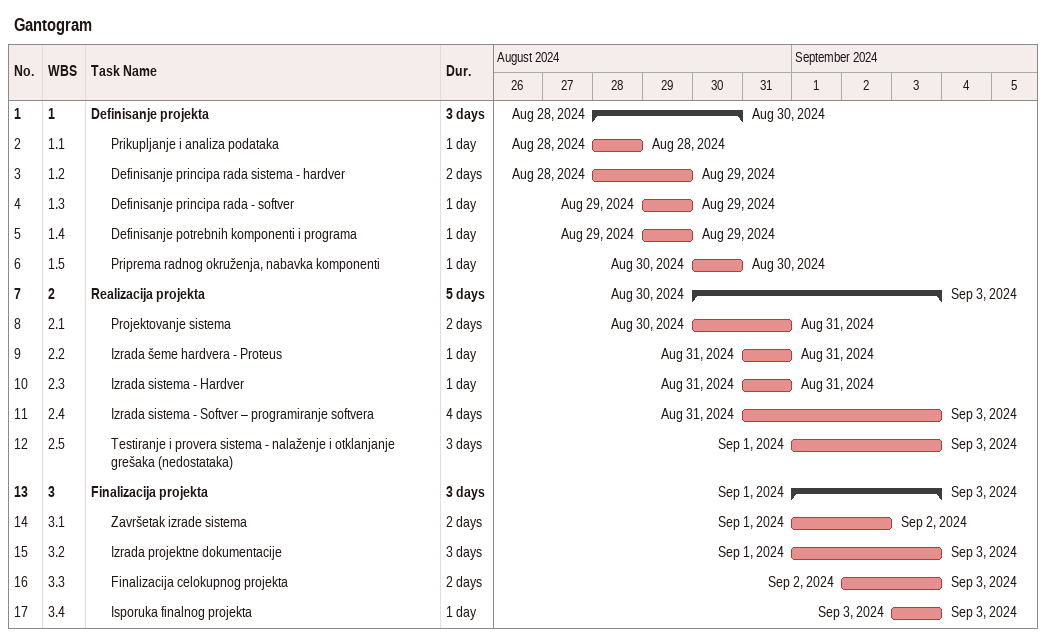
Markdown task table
Gantogram

| ID | WBS | Task | Duration | Start | Finish |
|---|---|---|---|---|---|
| 1 | 1 | **Definisanje projekta** | 3d | 2024-08-28 | 2024-08-30 |
| 2 | 1.1 | Prikupljanje i analiza podataka | 1d | 2024-08-28 | 2024-08-28 |
| 3 | 1.2 | Definisanje principa rada sistema - hardver | 2d | 2024-08-28 | 2024-08-29 |
| 4 | 1.3 | Definisanje principa rada - softver | 1d | 2024-08-29 | 2024-08-29 |
| 5 | 1.4 | Definisanje potrebnih komponenti i programa | 1d | 2024-08-29 | 2024-08-29 |
| 6 | 1.5 | Priprema radnog okruženja, nabavka komponenti | 1d | 2024-08-30 | 2024-08-30 |
| 7 | 2 | **Realizacija projekta** | 5d | 2024-08-30 | 2024-09-03 |
| 8 | 2.1 | Projektovanje sistema | 2d | 2024-08-30 | 2024-08-31 |
| 9 | 2.2 | Izrada šeme hardvera - Proteus | 1d | 2024-08-31 | 2024-08-31 |
| 10 | 2.3 | Izrada sistema - Hardver | 1d | 2024-08-31 | 2024-08-31 |
| 11 | 2.4 | Izrada sistema - Softver – programiranje softvera | 4d | 2024-08-31 | 2024-09-03 |
| 12 | 2.5 | Testiranje i provera sistema - nalaženje i otklanjanje grešaka (nedostataka) | 3d | 2024-09-01 | 2024-09-03 |
| 13 | 3 | **Finalizacija projekta** | 3d | 2024-09-01 | 2024-09-03 |
| 14 | 3.1 | Završetak izrade sistema | 2d | 2024-09-01 | 2024-09-02 |
| 15 | 3.2 | Izrada projektne dokumentacije | 3d | 2024-09-01 | 2024-09-03 |
| 16 | 3.3 | Finalizacija celokupnog projekta | 2d | 2024-09-02 | 2024-09-03 |
| 17 | 3.4 | Isporuka finalnog projekta | 1d | 2024-09-03 | 2024-09-03 |
